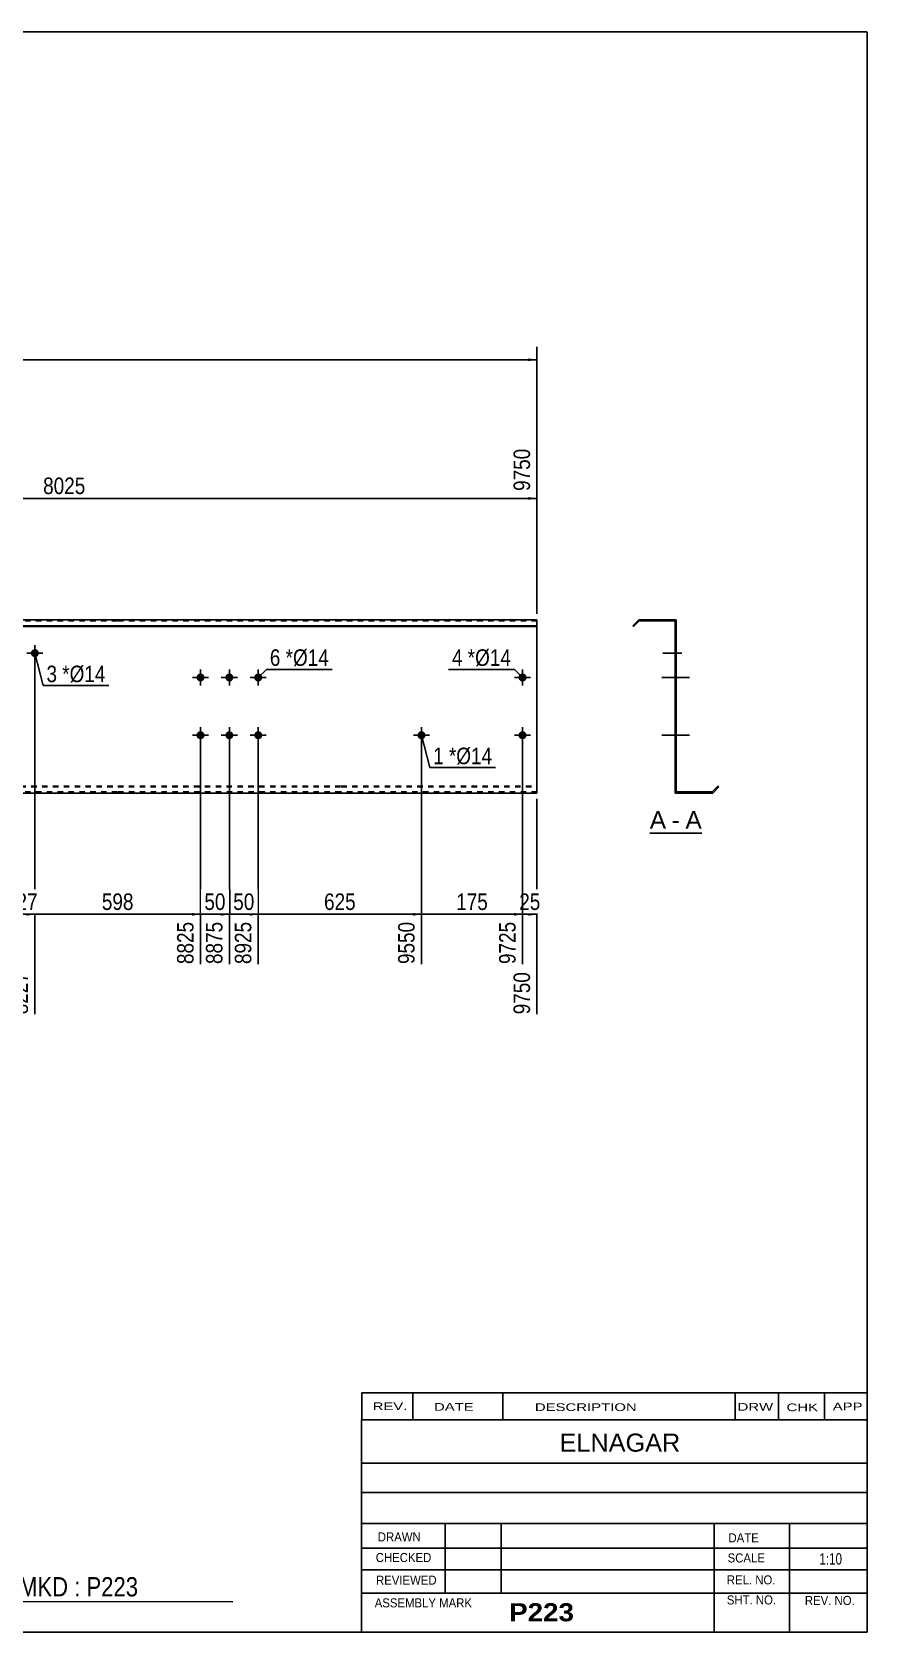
# Model space of a CAD drawing. Header units: millimetres. Extents: x -71 to 331, y -160 to 117.
# Drawn here: x 186.6 to 331.2, y -160.2 to 116.8 of the extents above; entities that cross this region are included whole.
import ezdxf

# ---------------------------------------------------------------- set-up
doc = ezdxf.new("R2010")
doc.units = ezdxf.units.MM
doc.linetypes.add('DXK_LINE_DOT1', pattern=[1.8814, 0.9407, -0.9407])
doc.styles.add('Arial', font='ARIAL.TTF', dxfattribs={"height": 0.2})
doc.styles.add('Arial Bold', font='ARIALBD.TTF', dxfattribs={"height": 0.2})
doc.styles.add('Arial Narrow', font='ARIALN.TTF', dxfattribs={"height": 0.2})

# ---------------------------------------------------------------- blocks, each defined once
blk = doc.blocks.new('Unknown-629084921-1988')
at = {"color": 5, "linetype": 'Continuous'}
for p, q in [((331.25, 116.75), (-68.75, 116.75)), ((-68.75, 116.75), (-68.75, -160.25)), ((331.25, -160.25), (331.25, 116.75)), ((-68.75, -160.25), (331.25, -160.25))]:
    blk.add_line(p, q, dxfattribs=at)
at = {"color": 174, "linetype": 'Continuous', "style": 'Arial'}
blk.add_text('Tekla structures', height=1.9102, rotation=90, dxfattribs=at).set_placement((-69.25, -159.75))
blk = doc.blocks.new('Unknown-629084921-12 - 1240')
at = {"color": 7, "linetype": 'Continuous'}
blk.add_line((293.6, -21.95), (302.63, -21.95), dxfattribs=at)
at = {"color": 0, "linetype": 'Continuous'}
blk.add_wipeout([(296.44, -21.2), (296.44, -18), (293.6, -18), (293.6, -21.2)], dxfattribs=at)
blk.add_wipeout([(298.82, -21.2), (298.82, -18), (297.4, -18), (297.4, -21.2)], dxfattribs=at)
at = {"color": 96, "linetype": 'Continuous', "style": 'Arial'}
blk.add_text('A', height=3.06, dxfattribs=at).set_placement((293.6, -21.2))
at = {"color": 0, "linetype": 'Continuous'}
blk.add_wipeout([(302.63, -21.2), (302.63, -18), (299.78, -18), (299.78, -21.2)], dxfattribs=at)
at = {"color": 96, "linetype": 'Continuous', "style": 'Arial'}
for s, p in [('A', (299.78, -21.2)), ('-', (297.4, -21.2))]:
    blk.add_text(s, height=3.06, dxfattribs=at).set_placement(p)
blk = doc.blocks.new('Part-629084921-1218 - 1203')
at = {"color": 2, "linetype": 'Continuous'}
for p, q in [((0, 15), (0, -15)), ((37, 15), (0, 15)), ((0, 13.94), (37, 13.94)), ((75.69, 15), (37.1, 15)), ((37.1, 13.94), (75.69, 13.94)), ((124.59, 15), (75.79, 15)), ((75.79, 13.94), (124.59, 13.94)), ((152.49, 15), (124.69, 15)), ((124.69, 13.94), (152.49, 13.94)), ((201.38, 15), (152.59, 15)), ((152.59, 13.94), (201.38, 13.94)), ((240.07, 15), (201.48, 15)), ((201.48, 13.94), (240.07, 13.94)), ((274.07, 15), (240.17, 15)), ((240.17, 13.94), (274.07, 13.94)), ((274.07, 13.94), (274.07, 15)), ((274.07, -15), (274.07, 13.94)), ((0, 13.8), (37, 13.8)), ((37.1, 13.8), (75.69, 13.8)), ((75.79, 13.8), (124.59, 13.8)), ((124.69, 13.8), (152.49, 13.8)), ((152.59, 13.8), (201.38, 13.8)), ((201.48, 13.8), (240.07, 13.8)), ((240.17, 13.8), (274.07, 13.8)), ((37, -15), (0, -15)), ((75.69, -15), (37.1, -15)), ((124.59, -15), (75.79, -15)), ((152.49, -15), (124.69, -15)), ((201.38, -15), (152.59, -15)), ((240.07, -15), (201.48, -15)), ((274.07, -15), (240.17, -15))]:
    blk.add_line(p, q, dxfattribs=at)
at = {"color": 7, "linetype": 'DXK_LINE_DOT1'}
for p, q in [((37, 14.8), (0, 14.8)), ((75.69, 14.8), (37.1, 14.8)), ((124.59, 14.8), (75.79, 14.8)), ((152.49, 14.8), (124.69, 14.8)), ((201.38, 14.8), (152.59, 14.8)), ((240.07, 14.8), (201.48, 14.8)), ((274.07, 14.8), (240.17, 14.8)), ((0, -13.8), (37, -13.8)), ((37.1, -13.8), (75.69, -13.8)), ((75.79, -13.8), (124.59, -13.8)), ((124.69, -13.8), (152.49, -13.8)), ((152.59, -13.8), (201.38, -13.8)), ((201.48, -13.8), (240.07, -13.8)), ((240.17, -13.8), (274.07, -13.8)), ((0, -13.94), (37, -13.94)), ((37, -14.8), (0, -14.8)), ((37.1, -13.94), (75.69, -13.94)), ((75.69, -14.8), (37.1, -14.8)), ((75.79, -13.94), (124.59, -13.94)), ((124.59, -14.8), (75.79, -14.8)), ((124.69, -13.94), (152.49, -13.94)), ((152.49, -14.8), (124.69, -14.8)), ((152.59, -13.94), (201.38, -13.94)), ((201.38, -14.8), (152.59, -14.8)), ((201.48, -13.94), (240.07, -13.94)), ((240.07, -14.8), (201.48, -14.8)), ((240.17, -13.94), (274.07, -13.94)), ((274.07, -14.8), (240.17, -14.8))]:
    blk.add_line(p, q, dxfattribs=at)
blk = doc.blocks.new('Bolt-629084921-1224 - 1203')
at = {"linetype": 'Continuous'}
for points in [[(215.08, 5, -1), (216.48, 5, -1)], [(220.08, 5, -1), (221.48, 5, -1)], [(225.08, 5, -1), (226.48, 5, -1)], [(215.08, -5, -1), (216.48, -5, -1)], [(220.08, -5, -1), (221.48, -5, -1)], [(225.08, -5, -1), (226.48, -5, -1)]]:
    blk.add_hatch(color=3, dxfattribs=at).paths.add_polyline_path(points)
at = {"color": 3, "linetype": 'Continuous'}
for p, q in [((215.78, 3.6), (215.78, 6.4)), ((220.78, 3.6), (220.78, 6.4)), ((225.78, 3.6), (225.78, 6.4)), ((214.38, 5), (217.18, 5)), ((219.38, 5), (222.18, 5)), ((224.38, 5), (227.18, 5)), ((214.38, -5), (217.18, -5)), ((215.78, -6.4), (215.78, -3.6)), ((219.38, -5), (222.18, -5)), ((220.78, -6.4), (220.78, -3.6)), ((224.38, -5), (227.18, -5)), ((225.78, -6.4), (225.78, -3.6))]:
    blk.add_line(p, q, dxfattribs=at)
blk = doc.blocks.new('Bolt-629084921-1225 - 1203')
at = {"linetype": 'Continuous'}
blk.add_hatch(color=3, dxfattribs=at).paths.add_polyline_path([(186.38, 9.21, -1), (187.78, 9.21, -1)])
at = {"color": 3, "linetype": 'Continuous'}
for p, q in [((185.68, 9.21), (188.48, 9.21)), ((187.08, 7.81), (187.08, 10.61))]:
    blk.add_line(p, q, dxfattribs=at)
blk = doc.blocks.new('Bolt-629084921-1228 - 1203')
at = {"linetype": 'Continuous'}
blk.add_hatch(color=3, dxfattribs=at).paths.add_polyline_path([(254.77, -5, -1), (253.37, -5, -1)])
at = {"color": 3, "linetype": 'Continuous'}
for p, q in [((255.47, -5), (252.67, -5)), ((254.07, -3.6), (254.07, -6.4))]:
    blk.add_line(p, q, dxfattribs=at)
blk = doc.blocks.new('Bolt-629084921-1229 - 1203')
at = {"linetype": 'Continuous'}
for points in [[(166.18, 5, -1), (167.58, 5, -1)], [(270.87, 5, -1), (272.27, 5, -1)]]:
    blk.add_hatch(color=3, dxfattribs=at).paths.add_polyline_path(points)
at = {"color": 3, "linetype": 'Continuous'}
for p, q in [((166.88, 3.6), (166.88, 6.4)), ((271.57, 3.6), (271.57, 6.4)), ((168.28, 5), (165.48, 5)), ((272.97, 5), (270.17, 5))]:
    blk.add_line(p, q, dxfattribs=at)
blk = doc.blocks.new('Bolt-629084921-1230 - 1203')
at = {"linetype": 'Continuous'}
for points in [[(166.18, -5, -1), (167.58, -5, -1)], [(270.87, -5, -1), (272.27, -5, -1)]]:
    blk.add_hatch(color=3, dxfattribs=at).paths.add_polyline_path(points)
at = {"color": 3, "linetype": 'Continuous'}
for p, q in [((168.28, -5), (165.48, -5)), ((166.88, -6.4), (166.88, -3.6)), ((272.97, -5), (270.17, -5)), ((271.57, -6.4), (271.57, -3.6))]:
    blk.add_line(p, q, dxfattribs=at)
blk = doc.blocks.new('Bolt-629084921-1248 - 1240')
at = {"linetype": 'Continuous'}
for points in [[(298.01, 5.7), (298.01, 4.3), (298.21, 4.3), (298.21, 5.7)], [(298.01, 5.7), (298.01, 4.3), (298.21, 4.3), (298.21, 5.7)], [(298.01, 5.7), (298.01, 4.3), (298.21, 4.3), (298.21, 5.7)], [(298.01, -4.3), (298.01, -5.7), (298.21, -5.7), (298.21, -4.3)], [(298.01, -4.3), (298.01, -5.7), (298.21, -5.7), (298.21, -4.3)], [(298.01, -4.3), (298.01, -5.7), (298.21, -5.7), (298.21, -4.3)]]:
    blk.add_hatch(color=3, dxfattribs=at).paths.add_polyline_path(points)
at = {"color": 3, "linetype": 'Continuous'}
for p, q in [((298.21, 5.7), (298.01, 5.7)), ((298.21, 5.7), (298.01, 5.7)), ((298.21, 5.7), (298.01, 5.7)), ((299.54, 5), (295.74, 5)), ((299.54, 5), (295.74, 5)), ((299.54, 5), (295.74, 5)), ((298.21, 4.3), (298.01, 4.3)), ((298.21, 4.3), (298.01, 4.3)), ((298.21, 4.3), (298.01, 4.3)), ((299.54, -5), (295.74, -5)), ((299.54, -5), (295.74, -5)), ((299.54, -5), (295.74, -5)), ((298.21, -4.3), (298.01, -4.3)), ((298.21, -4.3), (298.01, -4.3)), ((298.21, -4.3), (298.01, -4.3)), ((298.21, -5.7), (298.01, -5.7)), ((298.21, -5.7), (298.01, -5.7)), ((298.21, -5.7), (298.01, -5.7))]:
    blk.add_line(p, q, dxfattribs=at)
blk = doc.blocks.new('Part-629084921-1242 - 1240')
at = {"color": 2, "linetype": 'Continuous'}
for p, q in [((291.71, 15), (290.65, 13.94)), ((290.65, 13.94), (290.79, 13.8)), ((290.79, 13.8), (291.79, 14.8)), ((291.71, 15), (298.21, 15)), ((291.79, 14.8), (298.01, 14.8)), ((298.01, 14.8), (298.01, -15)), ((298.21, -14.8), (298.21, 15)), ((305.43, -13.8), (304.43, -14.8)), ((305.57, -13.94), (305.43, -13.8)), ((304.51, -15), (298.01, -15)), ((304.43, -14.8), (298.21, -14.8)), ((304.51, -15), (305.57, -13.94))]:
    blk.add_line(p, q, dxfattribs=at)
blk = doc.blocks.new('Bolt-629084921-1243 - 1240')
at = {"linetype": 'Continuous'}
for points in [[(298.01, 5.7), (298.01, 4.3), (298.21, 4.3), (298.21, 5.7)], [(298.01, 5.7), (298.01, 4.3), (298.21, 4.3), (298.21, 5.7)], [(298.01, 5.7), (298.01, 4.3), (298.21, 4.3), (298.21, 5.7)], [(298.01, -4.3), (298.01, -5.7), (298.21, -5.7), (298.21, -4.3)], [(298.01, -4.3), (298.01, -5.7), (298.21, -5.7), (298.21, -4.3)], [(298.01, -4.3), (298.01, -5.7), (298.21, -5.7), (298.21, -4.3)]]:
    blk.add_hatch(color=3, dxfattribs=at).paths.add_polyline_path(points)
at = {"color": 3, "linetype": 'Continuous'}
for p, q in [((298.21, 5.7), (298.01, 5.7)), ((298.21, 5.7), (298.01, 5.7)), ((298.21, 5.7), (298.01, 5.7)), ((299.51, 5), (295.71, 5)), ((299.51, 5), (295.71, 5)), ((299.51, 5), (295.71, 5)), ((298.21, 4.3), (298.01, 4.3)), ((298.21, 4.3), (298.01, 4.3)), ((298.21, 4.3), (298.01, 4.3)), ((299.51, -5), (295.71, -5)), ((299.51, -5), (295.71, -5)), ((299.51, -5), (295.71, -5)), ((298.21, -4.3), (298.01, -4.3)), ((298.21, -4.3), (298.01, -4.3)), ((298.21, -4.3), (298.01, -4.3)), ((298.21, -5.7), (298.01, -5.7)), ((298.21, -5.7), (298.01, -5.7)), ((298.21, -5.7), (298.01, -5.7))]:
    blk.add_line(p, q, dxfattribs=at)
blk = doc.blocks.new('Bolt-629084921-1244 - 1240')
at = {"linetype": 'Continuous'}
blk.add_hatch(color=3, dxfattribs=at).paths.add_polyline_path([(298.01, 9.91), (298.01, 8.51), (298.21, 8.51), (298.21, 9.91)])
at = {"color": 3, "linetype": 'Continuous'}
for p, q in [((299.16, 9.21), (295.86, 9.21)), ((298.21, 9.91), (298.01, 9.91)), ((298.21, 8.51), (298.01, 8.51))]:
    blk.add_line(p, q, dxfattribs=at)
blk = doc.blocks.new('Bolt-629084921-1245 - 1240')
at = {"linetype": 'Continuous'}
blk.add_hatch(color=3, dxfattribs=at).paths.add_polyline_path([(298.01, 9.91), (298.01, 8.51), (298.21, 8.51), (298.21, 9.91)])
at = {"color": 3, "linetype": 'Continuous'}
for p, q in [((299.16, 9.21), (295.86, 9.21)), ((298.21, 9.91), (298.01, 9.91)), ((298.21, 8.51), (298.01, 8.51))]:
    blk.add_line(p, q, dxfattribs=at)
blk = doc.blocks.new('Bolt-629084921-1246 - 1240')
at = {"linetype": 'Continuous'}
blk.add_hatch(color=3, dxfattribs=at).paths.add_polyline_path([(298.21, -5.7), (298.21, -4.3), (298.01, -4.3), (298.01, -5.7)])
at = {"color": 3, "linetype": 'Continuous'}
for p, q in [((298.21, -4.3), (298.01, -4.3)), ((299.01, -5), (298.01, -5)), ((298.21, -5.7), (298.01, -5.7))]:
    blk.add_line(p, q, dxfattribs=at)
blk = doc.blocks.new('Bolt-629084921-1247 - 1240')
at = {"linetype": 'Continuous'}
blk.add_hatch(color=3, dxfattribs=at).paths.add_polyline_path([(298.01, 5.7), (298.01, 4.3), (298.21, 4.3), (298.21, 5.7)])
at = {"color": 3, "linetype": 'Continuous'}
for p, q in [((298.21, 5.7), (298.01, 5.7)), ((299.16, 5), (295.86, 5)), ((298.21, 4.3), (298.01, 4.3))]:
    blk.add_line(p, q, dxfattribs=at)
blk = doc.blocks.new('Bolt-629084921-1249 - 1240')
at = {"linetype": 'Continuous'}
blk.add_hatch(color=3, dxfattribs=at).paths.add_polyline_path([(298.01, 9.91), (298.01, 8.51), (298.21, 8.51), (298.21, 9.91)])
at = {"color": 3, "linetype": 'Continuous'}
for p, q in [((299.16, 9.21), (295.86, 9.21)), ((298.21, 9.91), (298.01, 9.91)), ((298.21, 8.51), (298.01, 8.51))]:
    blk.add_line(p, q, dxfattribs=at)
blk = doc.blocks.new('Bolt-629084921-1250 - 1240')
at = {"linetype": 'Continuous'}
blk.add_hatch(color=3, dxfattribs=at).paths.add_polyline_path([(298.21, -5.7), (298.21, -4.3), (298.01, -4.3), (298.01, -5.7)])
at = {"color": 3, "linetype": 'Continuous'}
for p, q in [((299.04, -5), (297.99, -5)), ((298.21, -4.3), (298.01, -4.3)), ((298.21, -5.7), (298.01, -5.7))]:
    blk.add_line(p, q, dxfattribs=at)
blk = doc.blocks.new('Bolt-629084921-1251 - 1240')
at = {"linetype": 'Continuous'}
blk.add_hatch(color=3, dxfattribs=at).paths.add_polyline_path([(298.01, 5.7), (298.01, 4.3), (298.21, 4.3), (298.21, 5.7)])
at = {"color": 3, "linetype": 'Continuous'}
for p, q in [((298.21, 5.7), (298.01, 5.7)), ((299.16, 5), (295.86, 5)), ((298.21, 4.3), (298.01, 4.3))]:
    blk.add_line(p, q, dxfattribs=at)
blk = doc.blocks.new('Bolt-629084921-1252 - 1240')
at = {"linetype": 'Continuous'}
blk.add_hatch(color=3, dxfattribs=at).paths.add_polyline_path([(298.21, -5.7), (298.21, -4.3), (298.01, -4.3), (298.01, -5.7)])
at = {"color": 3, "linetype": 'Continuous'}
for p, q in [((298.21, -4.3), (298.01, -4.3)), ((299.01, -5), (298.01, -5)), ((298.21, -5.7), (298.01, -5.7))]:
    blk.add_line(p, q, dxfattribs=at)
blk = doc.blocks.new('Bolt-629084921-1253 - 1240')
at = {"linetype": 'Continuous'}
blk.add_hatch(color=3, dxfattribs=at).paths.add_polyline_path([(298.01, 5.7), (298.01, 4.3), (298.21, 4.3), (298.21, 5.7)])
blk.add_hatch(color=3, dxfattribs=at).paths.add_polyline_path([(298.01, 5.7), (298.01, 4.3), (298.21, 4.3), (298.21, 5.7)])
at = {"color": 3, "linetype": 'Continuous'}
for p, q in [((298.01, 5.7), (298.21, 5.7)), ((298.01, 5.7), (298.21, 5.7)), ((297.19, 5), (300.49, 5)), ((297.19, 5), (300.49, 5)), ((298.01, 4.3), (298.21, 4.3)), ((298.01, 4.3), (298.21, 4.3))]:
    blk.add_line(p, q, dxfattribs=at)
blk = doc.blocks.new('Bolt-629084921-1254 - 1240')
at = {"linetype": 'Continuous'}
blk.add_hatch(color=3, dxfattribs=at).paths.add_polyline_path([(298.01, -4.3), (298.01, -5.7), (298.21, -5.7), (298.21, -4.3)])
blk.add_hatch(color=3, dxfattribs=at).paths.add_polyline_path([(298.01, -4.3), (298.01, -5.7), (298.21, -5.7), (298.21, -4.3)])
at = {"color": 3, "linetype": 'Continuous'}
for p, q in [((297.19, -5), (300.49, -5)), ((297.19, -5), (300.49, -5)), ((298.01, -4.3), (298.21, -4.3)), ((298.01, -4.3), (298.21, -4.3)), ((298.01, -5.7), (298.21, -5.7)), ((298.01, -5.7), (298.21, -5.7))]:
    blk.add_line(p, q, dxfattribs=at)
blk = doc.blocks.new('Bolt-629084921-1255 - 1240')
at = {"linetype": 'Continuous'}
blk.add_hatch(color=3, dxfattribs=at).paths.add_polyline_path([(298.01, 5.7), (298.01, 4.3), (298.21, 4.3), (298.21, 5.7)])
at = {"color": 3, "linetype": 'Continuous'}
for p, q in [((298.21, 5.7), (298.01, 5.7)), ((299.16, 5), (295.86, 5)), ((298.21, 4.3), (298.01, 4.3))]:
    blk.add_line(p, q, dxfattribs=at)
blk = doc.blocks.new('Bolt-629084921-1256 - 1240')
at = {"linetype": 'Continuous'}
blk.add_hatch(color=3, dxfattribs=at).paths.add_polyline_path([(298.21, -5.7), (298.21, -4.3), (298.01, -4.3), (298.01, -5.7)])
at = {"color": 3, "linetype": 'Continuous'}
for p, q in [((298.21, -4.3), (298.01, -4.3)), ((299.01, -5), (298.01, -5)), ((298.21, -5.7), (298.01, -5.7))]:
    blk.add_line(p, q, dxfattribs=at)
blk = doc.blocks.new('Bolt-629084921-1257 - 1240')
at = {"linetype": 'Continuous'}
blk.add_hatch(color=3, dxfattribs=at).paths.add_polyline_path([(298.01, 5.7), (298.01, 4.3), (298.21, 4.3), (298.21, 5.7)])
blk.add_hatch(color=3, dxfattribs=at).paths.add_polyline_path([(298.01, 5.7), (298.01, 4.3), (298.21, 4.3), (298.21, 5.7)])
at = {"color": 3, "linetype": 'Continuous'}
for p, q in [((298.01, 5.7), (298.21, 5.7)), ((298.01, 5.7), (298.21, 5.7)), ((297.21, 5), (300.51, 5)), ((297.21, 5), (300.51, 5)), ((298.01, 4.3), (298.21, 4.3)), ((298.01, 4.3), (298.21, 4.3))]:
    blk.add_line(p, q, dxfattribs=at)
blk = doc.blocks.new('Bolt-629084921-1258 - 1240')
at = {"linetype": 'Continuous'}
blk.add_hatch(color=3, dxfattribs=at).paths.add_polyline_path([(298.01, -4.3), (298.01, -5.7), (298.21, -5.7), (298.21, -4.3)])
blk.add_hatch(color=3, dxfattribs=at).paths.add_polyline_path([(298.01, -4.3), (298.01, -5.7), (298.21, -5.7), (298.21, -4.3)])
at = {"color": 3, "linetype": 'Continuous'}
for p, q in [((297.21, -5), (300.51, -5)), ((297.21, -5), (300.51, -5)), ((298.01, -4.3), (298.21, -4.3)), ((298.01, -4.3), (298.21, -4.3)), ((298.01, -5.7), (298.21, -5.7)), ((298.01, -5.7), (298.21, -5.7))]:
    blk.add_line(p, q, dxfattribs=at)
blk = doc.blocks.new('Bolt-629084921-1259 - 1240')
at = {"linetype": 'Continuous'}
for points in [[(298.21, 4.3), (298.21, 5.7), (298.01, 5.7), (298.01, 4.3)], [(298.21, -5.7), (298.21, -4.3), (298.01, -4.3), (298.01, -5.7)]]:
    blk.add_hatch(color=3, dxfattribs=at).paths.add_polyline_path(points)
at = {"color": 3, "linetype": 'Continuous'}
for p, q in [((298.21, 5.7), (298.01, 5.7)), ((298.21, 5), (296.01, 5)), ((298.21, 4.3), (298.01, 4.3)), ((298.21, -5), (296.01, -5)), ((298.21, -4.3), (298.01, -4.3)), ((298.21, -5.7), (298.01, -5.7))]:
    blk.add_line(p, q, dxfattribs=at)
blk = doc.blocks.new('StraightDimension-629084921-1279 - 1203')
at = {"linetype": 'Continuous'}
blk.add_hatch(color=7, dxfattribs=at).paths.add_polyline_path([(214.28, -35.75), (215.78, -36), (214.28, -36.25)])
at = {"color": 7, "linetype": 'Continuous'}
for p, q in [((187.08, 8.21), (187.08, -53.31)), ((215.78, -6), (215.78, -44.61)), ((187.08, -36), (215.78, -36))]:
    blk.add_line(p, q, dxfattribs=at)
at = {"color": 0}
blk.add_wipeout([(204.77, -35.85), (204.77, -31.65), (198.09, -31.65), (198.09, -35.85)], dxfattribs=at)
at = {"color": 0, "linetype": 'Continuous'}
blk.add_wipeout([(215.18, -36.7), (210.98, -36.7), (210.98, -45.21), (215.18, -45.21)], dxfattribs=at)
at = {"color": 3, "style": 'Arial Narrow'}
blk.add_text('598', height=2.863, dxfattribs=at).set_placement((198.69, -35.25))
at = {"color": 3, "linetype": 'Continuous', "style": 'Arial Narrow'}
blk.add_text('8825', height=2.863, rotation=90.0002, dxfattribs=at).set_placement((214.58, -44.61))
blk = doc.blocks.new('StraightDimension-629084921-1280 - 1203')
at = {"linetype": 'Continuous'}
blk.add_hatch(color=7, dxfattribs=at).paths.add_polyline_path([(185.58, -35.75), (187.08, -36), (185.58, -36.25)])
at = {"color": 7, "linetype": 'Continuous'}
for p, q in [((187.08, 8.21), (187.08, -53.31)), ((184.38, -6), (184.38, -44.61)), ((184.38, -36), (187.08, -36))]:
    blk.add_line(p, q, dxfattribs=at)
at = {"color": 0}
blk.add_wipeout([(188.16, -35.85), (188.16, -31.65), (183.3, -31.65), (183.3, -35.85)], dxfattribs=at)
at = {"color": 0, "linetype": 'Continuous'}
blk.add_wipeout([(186.48, -45.4), (182.28, -45.4), (182.28, -53.91), (186.48, -53.91)], dxfattribs=at)
at = {"color": 3, "style": 'Arial Narrow'}
blk.add_text('27', height=2.863, dxfattribs=at).set_placement((183.9, -35.25))
at = {"color": 3, "linetype": 'Continuous', "style": 'Arial Narrow'}
blk.add_text('8227', height=2.863, rotation=90.0002, dxfattribs=at).set_placement((185.88, -53.31))
blk = doc.blocks.new('StraightDimension-629084921-1321 - 1203')
at = {"linetype": 'Continuous'}
blk.add_hatch(color=7, dxfattribs=at).paths.add_polyline_path([(272.57, 36.25), (274.07, 36), (272.57, 35.75)])
at = {"color": 7, "linetype": 'Continuous'}
for p, q in [((110.29, 6), (110.29, 44.61)), ((274.07, 16), (274.07, 44.61)), ((110.29, 36), (274.07, 36))]:
    blk.add_line(p, q, dxfattribs=at)
at = {"color": 0, "linetype": 'Continuous'}
blk.add_wipeout([(273.47, 45.21), (269.27, 45.21), (269.27, 36.7), (273.47, 36.7)], dxfattribs=at)
at = {"color": 0}
blk.add_wipeout([(196.44, 36.15), (196.44, 40.35), (187.92, 40.35), (187.92, 36.15)], dxfattribs=at)
at = {"color": 3, "linetype": 'Continuous', "style": 'Arial Narrow'}
blk.add_text('9750', height=2.863, rotation=90.0002, dxfattribs=at).set_placement((272.87, 37.3))
at = {"color": 3, "style": 'Arial Narrow'}
blk.add_text('8025', height=2.863, dxfattribs=at).set_placement((188.52, 36.75))
blk = doc.blocks.new('StraightDimension-629084921-1274 - 1203')
at = {"linetype": 'Continuous'}
blk.add_hatch(color=7, dxfattribs=at).paths.add_polyline_path([(272.57, -35.75), (274.07, -36), (272.57, -36.25)])
at = {"color": 7, "linetype": 'Continuous'}
for p, q in [((271.57, -6), (271.57, -44.61)), ((274.07, -16), (274.07, -53.31)), ((271.57, -36), (274.07, -36))]:
    blk.add_line(p, q, dxfattribs=at)
at = {"color": 0}
blk.add_wipeout([(275.25, -35.85), (275.25, -31.65), (270.4, -31.65), (270.4, -35.85)], dxfattribs=at)
at = {"color": 0, "linetype": 'Continuous'}
blk.add_wipeout([(273.47, -45.4), (269.27, -45.4), (269.27, -53.91), (273.47, -53.91)], dxfattribs=at)
at = {"color": 3, "style": 'Arial Narrow'}
blk.add_text('25', height=2.863, dxfattribs=at).set_placement((271, -35.25))
at = {"color": 3, "linetype": 'Continuous', "style": 'Arial Narrow'}
blk.add_text('9750', height=2.863, rotation=90.0002, dxfattribs=at).set_placement((272.87, -53.31))
blk = doc.blocks.new('StraightDimension-629084921-1275 - 1203')
at = {"linetype": 'Continuous'}
blk.add_hatch(color=7, dxfattribs=at).paths.add_polyline_path([(270.07, -35.75), (271.57, -36), (270.07, -36.25)])
at = {"color": 7, "linetype": 'Continuous'}
for p, q in [((254.07, -6), (254.07, -44.61)), ((271.57, -6), (271.57, -44.61)), ((254.07, -36), (271.57, -36))]:
    blk.add_line(p, q, dxfattribs=at)
at = {"color": 0}
blk.add_wipeout([(266.17, -35.85), (266.17, -31.65), (259.48, -31.65), (259.48, -35.85)], dxfattribs=at)
at = {"color": 3, "style": 'Arial Narrow'}
blk.add_text('175', height=2.863, dxfattribs=at).set_placement((260.08, -35.25))
at = {"color": 0, "linetype": 'Continuous'}
blk.add_wipeout([(270.97, -36.7), (266.77, -36.7), (266.77, -45.21), (270.97, -45.21)], dxfattribs=at)
at = {"color": 3, "linetype": 'Continuous', "style": 'Arial Narrow'}
blk.add_text('9725', height=2.863, rotation=90.0002, dxfattribs=at).set_placement((270.37, -44.61))
blk = doc.blocks.new('StraightDimension-629084921-1403 - 1203')
at = {"linetype": 'Continuous'}
for points in [[(1.5, 59.75), (0, 60), (1.5, 60.25)], [(272.57, 60.25), (274.07, 60), (272.57, 59.75)]]:
    blk.add_hatch(color=7, dxfattribs=at).paths.add_polyline_path(points)
at = {"color": 7, "linetype": 'Continuous'}
for p, q in [((0, 16), (0, 62.25)), ((274.07, 16), (274.07, 62.25)), ((0, 60), (274.07, 60))]:
    blk.add_line(p, q, dxfattribs=at)
at = {"color": 0}
blk.add_wipeout([(141.29, 60.15), (141.29, 64.35), (132.78, 64.35), (132.78, 60.15)], dxfattribs=at)
at = {"color": 3, "style": 'Arial Narrow'}
blk.add_text('9750', height=2.863, dxfattribs=at).set_placement((133.38, 60.75))
blk = doc.blocks.new('StraightDimension-629084921-1276 - 1203')
at = {"linetype": 'Continuous'}
blk.add_hatch(color=7, dxfattribs=at).paths.add_polyline_path([(252.57, -35.75), (254.07, -36), (252.57, -36.25)])
at = {"color": 7, "linetype": 'Continuous'}
for p, q in [((225.78, -6), (225.78, -44.61)), ((254.07, -6), (254.07, -44.61)), ((225.78, -36), (254.07, -36))]:
    blk.add_line(p, q, dxfattribs=at)
at = {"color": 0}
blk.add_wipeout([(243.27, -35.85), (243.27, -31.65), (236.58, -31.65), (236.58, -35.85)], dxfattribs=at)
at = {"color": 0, "linetype": 'Continuous'}
blk.add_wipeout([(253.47, -36.7), (249.27, -36.7), (249.27, -45.21), (253.47, -45.21)], dxfattribs=at)
at = {"color": 3, "style": 'Arial Narrow'}
blk.add_text('625', height=2.863, dxfattribs=at).set_placement((237.18, -35.25))
at = {"color": 3, "linetype": 'Continuous', "style": 'Arial Narrow'}
blk.add_text('9550', height=2.863, rotation=90.0002, dxfattribs=at).set_placement((252.87, -44.61))
blk = doc.blocks.new('StraightDimension-629084921-1277 - 1203')
at = {"linetype": 'Continuous'}
blk.add_hatch(color=7, dxfattribs=at).paths.add_polyline_path([(224.28, -35.75), (225.78, -36), (224.28, -36.25)])
at = {"color": 7, "linetype": 'Continuous'}
for p, q in [((220.78, -6), (220.78, -44.61)), ((225.78, -6), (225.78, -44.61)), ((220.78, -36), (225.78, -36))]:
    blk.add_line(p, q, dxfattribs=at)
at = {"color": 0}
blk.add_wipeout([(225.7, -35.85), (225.7, -31.65), (220.85, -31.65), (220.85, -35.85)], dxfattribs=at)
at = {"color": 3, "style": 'Arial Narrow'}
blk.add_text('50', height=2.863, dxfattribs=at).set_placement((221.45, -35.25))
at = {"color": 0, "linetype": 'Continuous'}
blk.add_wipeout([(225.18, -36.7), (220.98, -36.7), (220.98, -45.21), (225.18, -45.21)], dxfattribs=at)
at = {"color": 3, "linetype": 'Continuous', "style": 'Arial Narrow'}
blk.add_text('8925', height=2.863, rotation=90.0002, dxfattribs=at).set_placement((224.58, -44.61))
blk = doc.blocks.new('StraightDimension-629084921-1278 - 1203')
at = {"linetype": 'Continuous'}
blk.add_hatch(color=7, dxfattribs=at).paths.add_polyline_path([(219.28, -35.75), (220.78, -36), (219.28, -36.25)])
at = {"color": 7, "linetype": 'Continuous'}
for p, q in [((215.78, -6), (215.78, -44.61)), ((220.78, -6), (220.78, -44.61)), ((215.78, -36), (220.78, -36))]:
    blk.add_line(p, q, dxfattribs=at)
at = {"color": 0}
blk.add_wipeout([(220.7, -35.85), (220.7, -31.65), (215.85, -31.65), (215.85, -35.85)], dxfattribs=at)
at = {"color": 3, "style": 'Arial Narrow'}
blk.add_text('50', height=2.863, dxfattribs=at).set_placement((216.45, -35.25))
at = {"color": 0, "linetype": 'Continuous'}
blk.add_wipeout([(220.18, -36.7), (215.98, -36.7), (215.98, -45.21), (220.18, -45.21)], dxfattribs=at)
at = {"color": 3, "linetype": 'Continuous', "style": 'Arial Narrow'}
blk.add_text('8875', height=2.863, rotation=90.0002, dxfattribs=at).set_placement((219.58, -44.61))
blk = doc.blocks.new('CBS_CALLOFF-629084921-2061')
at = {"color": 7, "linetype": 'Continuous'}
blk.add_line((105.13, -154.98), (221.36, -155), dxfattribs=at)
at = {"color": 3, "linetype": 'Continuous', "style": 'Arial Narrow'}
blk.add_text('QTY= 1 Nos.      COLD FORMED     MKD : P223', height=3.3405, dxfattribs=at).set_placement((122.13, -154.09))
blk = doc.blocks.new('CBS_NAME_BLOG-629084921-2062')
at = {"color": 7, "linetype": 'Continuous'}
for p, q in [((243.66, -123.5), (331.18, -123.5)), ((243.66, -160.21), (243.66, -123.5)), ((243.66, -131.04), (331.18, -131.04)), ((243.73, -136.09), (331.25, -136.09)), ((243.66, -141.46), (331.18, -141.46)), ((258.18, -153.57), (258.18, -141.47)), ((267.87, -153.54), (267.87, -141.47)), ((304.78, -160.21), (304.78, -141.48)), ((317.83, -160.21), (317.83, -141.47)), ((243.67, -145.76), (331.25, -145.74)), ((243.66, -149.51), (331.18, -149.51)), ((243.66, -153.55), (331.18, -153.55)), ((243.66, -160.25), (331.25, -160.25))]:
    blk.add_line(p, q, dxfattribs=at)
at = {"color": 3, "linetype": 'Continuous', "style": 'Arial'}
blk.add_text('ELNAGAR', height=3.133, dxfattribs=at).set_placement((277.98, -129.03))
at = {"color": 3, "linetype": 'Continuous'}
for s, height, style, width, p in [('DRAWN', 1.566, 'Arial', 0.9, (246.49, -144.57)), ('DATE', 1.566, 'Arial', 0.9, (307.25, -144.73)), ('CHECKED', 1.566, 'Arial', 0.9, (246.14, -148.14)), ('SCALE', 1.566, 'Arial', 0.9, (307.1, -148.21)), ('1:10', 1.957, 'Arial Narrow', 0.9, (322.99, -148.57)), ('REVIEWED', 1.566, 'Arial', 0.9, (246.18, -152.06)), ('REL. NO.', 1.566, 'Arial', 0.9, (306.96, -152.01)), ('ASSEMBLY MARK', 1.5663, 'Arial', 0.9, (245.96, -155.99)), ('SHT. NO.', 1.566, 'Arial', 0.9, (306.96, -155.48)), ('REV. NO.', 1.566, 'Arial', 0.9, (320.48, -155.57)), ('P223', 3.131, 'Arial Bold', 1.1, (269.24, -158.39))]:
    blk.add_text(s, height=height, dxfattribs=dict(at, style=style, width=width)).set_placement(p)
blk = doc.blocks.new('CBS_REVISION-629084921-2063')
at = {"color": 7, "linetype": 'Continuous'}
for p, q in [((243.74, -118.87), (331.24, -118.87)), ((243.74, -118.87), (243.74, -123.5)), ((252.54, -118.87), (252.54, -123.5)), ((268.13, -118.87), (268.13, -123.44)), ((308.39, -118.87), (308.39, -123.5)), ((315.93, -118.87), (315.93, -123.5)), ((323.88, -118.87), (323.88, -123.5)), ((243.74, -123.5), (331.24, -123.5))]:
    blk.add_line(p, q, dxfattribs=at)
at = {"color": 7, "style": 'Arial Narrow', "width": 1.7}
for s, height, p in [('REV.', 1.326, (245.6, -121.82)), ('DATE', 1.326, (256.23, -121.94)), ('DESCRIPTION', 1.3257, (273.71, -121.99)), ('DRW', 1.326, (308.82, -121.93)), ('CHK', 1.326, (317.31, -122.02)), ('APP', 1.326, (325.31, -121.87))]:
    blk.add_text(s, height=height, dxfattribs=at).set_placement(p)
blk = doc.blocks.new('MarkSet-629084921-1432 - 1203')
at = {"color": 0}
blk.add_wipeout([(190.92, 4.19), (190.92, 7.19), (189.1, 7.19), (189.1, 4.19)], dxfattribs=at)
blk.add_wipeout([(190.92, 4.19), (190.92, 7.19), (189.1, 7.19), (189.1, 4.19)], dxfattribs=at)
at = {"color": 7, "linetype": 'Continuous'}
blk.add_line((187.08, 9.21), (188.5, 3.59), dxfattribs=at)
at = {"color": 0}
blk.add_wipeout([(193.1, 4.19), (193.1, 7.19), (191.82, 7.19), (191.82, 4.19)], dxfattribs=at)
blk.add_wipeout([(193.1, 4.19), (193.1, 7.19), (191.82, 7.19), (191.82, 4.19)], dxfattribs=at)
at = {"color": 3, "style": 'Arial Narrow'}
blk.add_text('3', height=2.86, dxfattribs=at).set_placement((189.1, 4.19))
at = {"color": 0}
blk.add_wipeout([(199.32, 4.19), (199.32, 7.19), (193.1, 7.19), (193.1, 4.19)], dxfattribs=at)
blk.add_wipeout([(199.32, 4.19), (199.32, 7.19), (193.1, 7.19), (193.1, 4.19)], dxfattribs=at)
at = {"color": 7, "linetype": 'Continuous'}
blk.add_line((188.5, 3.59), (199.92, 3.59), dxfattribs=at)
at = {"color": 3, "style": 'Arial Narrow'}
for s, height, p in [('*', 2.86, (191.82, 4.19)), ('Ø14', 2.863, (193.1, 4.19))]:
    blk.add_text(s, height=height, dxfattribs=at).set_placement(p)
blk = doc.blocks.new('MarkSet-629084921-1438 - 1203')
at = {"color": 0}
blk.add_wipeout([(261.17, 7.01), (261.17, 10.01), (259.34, 10.01), (259.34, 7.01)], dxfattribs=at)
blk.add_wipeout([(261.17, 7.01), (261.17, 10.01), (259.34, 10.01), (259.34, 7.01)], dxfattribs=at)
blk.add_wipeout([(263.35, 7.01), (263.35, 10.01), (262.07, 10.01), (262.07, 7.01)], dxfattribs=at)
blk.add_wipeout([(263.35, 7.01), (263.35, 10.01), (262.07, 10.01), (262.07, 7.01)], dxfattribs=at)
at = {"color": 3, "style": 'Arial Narrow'}
blk.add_text('4', height=2.86, dxfattribs=at).set_placement((259.34, 7.01))
at = {"color": 0}
blk.add_wipeout([(269.56, 7.01), (269.56, 10.01), (263.35, 10.01), (263.35, 7.01)], dxfattribs=at)
blk.add_wipeout([(269.56, 7.01), (269.56, 10.01), (263.35, 10.01), (263.35, 7.01)], dxfattribs=at)
at = {"color": 7, "linetype": 'Continuous'}
for p in [(258.74, 6.41), (271.57, 5)]:
    blk.add_line(p, (270.16, 6.41), dxfattribs=at)
at = {"color": 3, "style": 'Arial Narrow'}
for s, height, p in [('*', 2.86, (262.07, 7.01)), ('Ø14', 2.863, (263.35, 7.01))]:
    blk.add_text(s, height=height, dxfattribs=at).set_placement(p)
blk = doc.blocks.new('Mark-629084921-1447 - 1203')
at = {"color": 0}
blk.add_wipeout([(229.62, 7.01), (229.62, 10.01), (227.79, 10.01), (227.79, 7.01)], dxfattribs=at)
blk.add_wipeout([(229.62, 7.01), (229.62, 10.01), (227.79, 10.01), (227.79, 7.01)], dxfattribs=at)
at = {"color": 7, "linetype": 'Continuous'}
blk.add_line((225.78, 5), (227.19, 6.41), dxfattribs=at)
at = {"color": 0}
blk.add_wipeout([(231.8, 7.01), (231.8, 10.01), (230.52, 10.01), (230.52, 7.01)], dxfattribs=at)
blk.add_wipeout([(231.8, 7.01), (231.8, 10.01), (230.52, 10.01), (230.52, 7.01)], dxfattribs=at)
at = {"color": 3, "style": 'Arial Narrow'}
blk.add_text('6', height=2.86, dxfattribs=at).set_placement((227.79, 7.01))
at = {"color": 0}
blk.add_wipeout([(238.01, 7.01), (238.01, 10.01), (231.8, 10.01), (231.8, 7.01)], dxfattribs=at)
blk.add_wipeout([(238.01, 7.01), (238.01, 10.01), (231.8, 10.01), (231.8, 7.01)], dxfattribs=at)
at = {"color": 7, "linetype": 'Continuous'}
blk.add_line((227.19, 6.41), (238.61, 6.41), dxfattribs=at)
at = {"color": 3, "style": 'Arial Narrow'}
for s, height, p in [('*', 2.86, (230.52, 7.01)), ('Ø14', 2.863, (231.8, 7.01))]:
    blk.add_text(s, height=height, dxfattribs=at).set_placement(p)
blk = doc.blocks.new('Mark-629084921-1448 - 1203')
at = {"color": 0}
blk.add_wipeout([(257.92, -10.01), (257.92, -7.01), (256.09, -7.01), (256.09, -10.01)], dxfattribs=at)
blk.add_wipeout([(257.92, -10.01), (257.92, -7.01), (256.09, -7.01), (256.09, -10.01)], dxfattribs=at)
at = {"color": 7, "linetype": 'Continuous'}
blk.add_line((254.07, -5), (255.49, -10.61), dxfattribs=at)
at = {"color": 0}
blk.add_wipeout([(260.09, -10.01), (260.09, -7.01), (258.82, -7.01), (258.82, -10.01)], dxfattribs=at)
blk.add_wipeout([(260.09, -10.01), (260.09, -7.01), (258.82, -7.01), (258.82, -10.01)], dxfattribs=at)
at = {"color": 3, "style": 'Arial Narrow'}
blk.add_text('1', height=2.86, dxfattribs=at).set_placement((256.09, -10.01))
at = {"color": 0}
blk.add_wipeout([(266.31, -10.01), (266.31, -7.01), (260.09, -7.01), (260.09, -10.01)], dxfattribs=at)
blk.add_wipeout([(266.31, -10.01), (266.31, -7.01), (260.09, -7.01), (260.09, -10.01)], dxfattribs=at)
at = {"color": 7, "linetype": 'Continuous'}
blk.add_line((255.49, -10.61), (266.91, -10.61), dxfattribs=at)
at = {"color": 3, "style": 'Arial Narrow'}
for s, height, p in [('*', 2.86, (258.82, -10.01)), ('Ø14', 2.863, (260.09, -10.01))]:
    blk.add_text(s, height=height, dxfattribs=at).set_placement(p)

msp = doc.modelspace()

# ---------------------------------------------------------------- block references
for name in ['Unknown-629084921-1988', 'Part-629084921-1218 - 1203', 'Part-629084921-1242 - 1240', 'Bolt-629084921-1225 - 1203', 'Bolt-629084921-1244 - 1240', 'Bolt-629084921-1245 - 1240', 'Bolt-629084921-1249 - 1240', 'Bolt-629084921-1229 - 1203', 'Bolt-629084921-1224 - 1203', 'Bolt-629084921-1243 - 1240', 'Bolt-629084921-1248 - 1240', 'Bolt-629084921-1247 - 1240', 'Bolt-629084921-1251 - 1240', 'Bolt-629084921-1255 - 1240', 'Bolt-629084921-1259 - 1240', 'Bolt-629084921-1253 - 1240', 'Bolt-629084921-1257 - 1240', 'Bolt-629084921-1230 - 1203', 'Bolt-629084921-1228 - 1203', 'Bolt-629084921-1254 - 1240', 'Bolt-629084921-1258 - 1240', 'Bolt-629084921-1250 - 1240', 'Bolt-629084921-1246 - 1240', 'Bolt-629084921-1252 - 1240', 'Bolt-629084921-1256 - 1240', 'CBS_REVISION-629084921-2063', 'CBS_NAME_BLOG-629084921-2062', 'CBS_CALLOFF-629084921-2061']:
    msp.add_blockref(name, (0, 0))

# ---------------------------------------------------------------- next in the draw order: block references
for name in ['StraightDimension-629084921-1279 - 1203', 'StraightDimension-629084921-1274 - 1203', 'Unknown-629084921-12 - 1240']:
    msp.add_blockref(name, (0, 0))

# ---------------------------------------------------------------- next in the draw order: block references
for name in ['StraightDimension-629084921-1280 - 1203', 'StraightDimension-629084921-1275 - 1203']:
    msp.add_blockref(name, (0, 0))

# ---------------------------------------------------------------- next in the draw order: block references
for name in ['StraightDimension-629084921-1321 - 1203', 'StraightDimension-629084921-1276 - 1203']:
    msp.add_blockref(name, (0, 0))

# ---------------------------------------------------------------- next in the draw order: block references
for name in ['StraightDimension-629084921-1403 - 1203', 'MarkSet-629084921-1432 - 1203', 'Mark-629084921-1447 - 1203', 'MarkSet-629084921-1438 - 1203', 'Mark-629084921-1448 - 1203', 'StraightDimension-629084921-1277 - 1203']:
    msp.add_blockref(name, (0, 0))

# ---------------------------------------------------------------- next in the draw order: block references
msp.add_blockref('StraightDimension-629084921-1278 - 1203', (0, 0))

doc.saveas('drawing.dxf')
